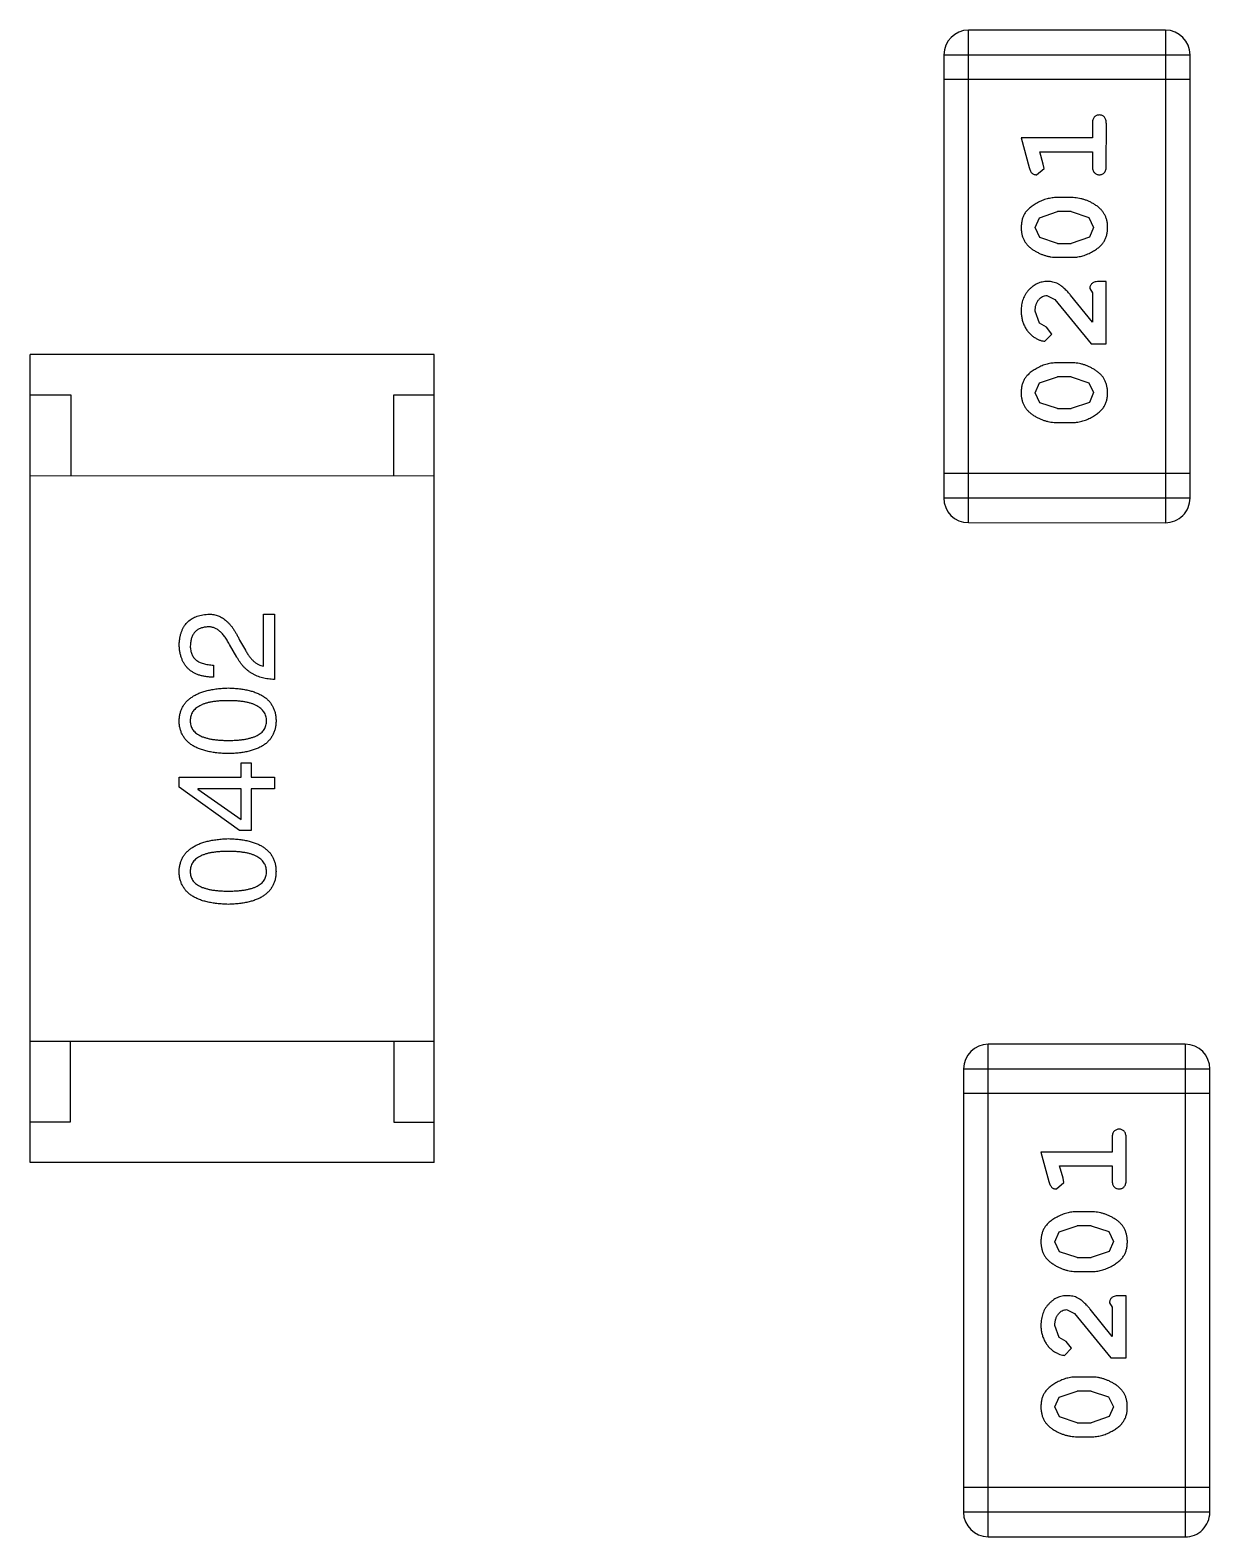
# Model space of a CAD drawing. Header units: inches. Extents: x -29 to 164, y -51 to 83.
# Drawn here: x 136.335 to 137.795, y 23.723 to 25.588 of the extents above; entities that cross this region are included whole.
import ezdxf

# ---------------------------------------------------------------- set-up
doc = ezdxf.new("R2010")
doc.units = ezdxf.units.IN
doc.header["$LTSCALE"] = 1.21
doc.header["$MEASUREMENT"] = 0
doc.layers.get('0').update_dxf_attribs({"linetype": 'CONTINUOUS'})

msp = doc.modelspace()

# ---------------------------------------------------------------- linework, layer by layer
at = {"color": 7, "linetype": 'Continuous'}
for p, q in [((137.4964, 24.9781), (137.4965, 25.5877)), ((137.7403, 25.5876), (137.4965, 25.5877)), ((137.7403, 25.5876), (137.7402, 24.978)), ((137.466, 25.5572), (137.4659, 25.0086)), ((137.466, 25.5572), (137.7708, 25.5572)), ((137.7707, 25.0085), (137.7708, 25.5572)), ((137.7708, 25.5267), (137.466, 25.5267)), ((137.6498, 25.4716), (137.6498, 25.4543)), ((137.6671, 25.4197), (137.6672, 25.4716)), ((137.5617, 25.4544), (137.5716, 25.4178)), ((137.6498, 25.4543), (137.5617, 25.4544)), ((137.589, 25.422), (137.5849, 25.437)), ((137.5849, 25.437), (137.6498, 25.437)), ((137.5901, 25.4166), (137.589, 25.422)), ((137.6498, 25.437), (137.6498, 25.4197)), ((137.5808, 25.4087), (137.5901, 25.4166)), ((137.6241, 25.3804), (137.6063, 25.3804)), ((137.579, 25.3434), (137.5843, 25.3555)), ((137.5843, 25.3555), (137.6066, 25.3631)), ((137.6238, 25.3631), (137.6066, 25.3631)), ((137.6238, 25.3631), (137.6456, 25.3558)), ((137.6456, 25.3558), (137.6514, 25.3436)), ((137.5848, 25.331), (137.579, 25.3434)), ((137.6066, 25.3238), (137.5848, 25.331)), ((137.6461, 25.3314), (137.6238, 25.3238)), ((137.6514, 25.3436), (137.6461, 25.3314)), ((137.6066, 25.3238), (137.6238, 25.3238)), ((137.6063, 25.3065), (137.6241, 25.3065)), ((137.6671, 25.2766), (137.6592, 25.2766)), ((137.6671, 25.1995), (137.6671, 25.2766)), ((137.5935, 25.2593), (137.6032, 25.2545)), ((137.6032, 25.2545), (137.6482, 25.1995)), ((137.6498, 25.2262), (137.6228, 25.2598)), ((137.6467, 25.2679), (137.6498, 25.2624)), ((137.6498, 25.2624), (137.6498, 25.2262)), ((137.5844, 25.2249), (137.579, 25.2398)), ((137.5929, 25.22), (137.5844, 25.2249)), ((137.5995, 25.2115), (137.5929, 25.22)), ((137.591, 25.2026), (137.5995, 25.2115)), ((137.6482, 25.1995), (137.6671, 25.1995)), ((136.335, 24.1863), (136.3352, 25.1863)), ((136.8352, 25.1862), (136.3352, 25.1863)), ((136.835, 24.1862), (136.8352, 25.1862)), ((137.5843, 25.151), (137.6066, 25.1586)), ((137.6241, 25.1759), (137.6063, 25.1759)), ((137.6238, 25.1586), (137.6066, 25.1586)), ((137.6238, 25.1586), (137.6456, 25.1513)), ((137.579, 25.1389), (137.5843, 25.151)), ((137.6456, 25.1513), (137.6514, 25.139)), ((136.3352, 25.1363), (136.3852, 25.1363)), ((136.3852, 25.1363), (136.3852, 25.0363)), ((136.7852, 25.0362), (136.7852, 25.1362)), ((136.7852, 25.1362), (136.8352, 25.1362)), ((137.5848, 25.1265), (137.579, 25.1389)), ((137.6066, 25.1193), (137.5848, 25.1265)), ((137.6461, 25.1269), (137.6238, 25.1193)), ((137.6514, 25.139), (137.6461, 25.1269)), ((137.6066, 25.1193), (137.6238, 25.1193)), ((137.6063, 25.102), (137.624, 25.102)), ((136.3352, 25.0363), (136.8352, 25.0362)), ((137.7707, 25.039), (137.4659, 25.0391)), ((137.7707, 25.0085), (137.4659, 25.0086)), ((137.4964, 24.9781), (137.7402, 24.978)), ((136.6237, 24.8005), (136.6237, 24.8648)), ((136.6237, 24.8648), (136.6375, 24.8648)), ((136.6375, 24.8648), (136.6375, 24.7841)), ((136.591, 24.8116), (136.5818, 24.8274)), ((136.5942, 24.8326), (136.6014, 24.8202)), ((136.5621, 24.8018), (136.5621, 24.7867)), ((136.5962, 24.6632), (136.5962, 24.6809)), ((136.5962, 24.6809), (136.6086, 24.6809)), ((136.6086, 24.6809), (136.6086, 24.6632)), ((136.5194, 24.6507), (136.5194, 24.6632)), ((136.5194, 24.6632), (136.5962, 24.6632)), ((136.6086, 24.6632), (136.6375, 24.6631)), ((136.6375, 24.6631), (136.6375, 24.6487)), ((136.5942, 24.5969), (136.5194, 24.6507)), ((136.5424, 24.6487), (136.5424, 24.6481)), ((136.5962, 24.6487), (136.5424, 24.6487)), ((136.5424, 24.6481), (136.5962, 24.6107)), ((136.5962, 24.6107), (136.5962, 24.6487)), ((136.6086, 24.6487), (136.6086, 24.5969)), ((136.6375, 24.6487), (136.6086, 24.6487)), ((136.6086, 24.5969), (136.5942, 24.5969)), ((136.3351, 24.3363), (136.8351, 24.3362)), ((136.385, 24.2363), (136.3851, 24.3363)), ((136.7851, 24.3362), (136.785, 24.2362)), ((137.5208, 23.7228), (137.521, 24.3324)), ((137.7648, 24.3324), (137.521, 24.3324)), ((137.7648, 24.3324), (137.7647, 23.7228)), ((137.4905, 24.3019), (137.4904, 23.7533)), ((137.4905, 24.3019), (137.7953, 24.3019)), ((137.7952, 23.7532), (137.7953, 24.3019)), ((137.7953, 24.2714), (137.4905, 24.2715)), ((136.335, 24.2363), (136.385, 24.2363)), ((136.785, 24.2362), (136.835, 24.2362)), ((137.6743, 24.2164), (137.6743, 24.1991)), ((137.6916, 24.1644), (137.6916, 24.2164)), ((137.5862, 24.1991), (137.5961, 24.1625)), ((137.6743, 24.1991), (137.5862, 24.1991)), ((136.835, 24.1862), (136.335, 24.1863)), ((137.6135, 24.1667), (137.6093, 24.1818)), ((137.6093, 24.1818), (137.6743, 24.1818)), ((137.6743, 24.1818), (137.6743, 24.1644)), ((137.6053, 24.1534), (137.6145, 24.1613)), ((137.6145, 24.1613), (137.6135, 24.1667)), ((137.6486, 24.1251), (137.6308, 24.1251)), ((137.6035, 24.0881), (137.6088, 24.1003)), ((137.6088, 24.1003), (137.6311, 24.1078)), ((137.6483, 24.1078), (137.6311, 24.1078)), ((137.6483, 24.1078), (137.6701, 24.1006)), ((137.6701, 24.1006), (137.6759, 24.0883)), ((137.6093, 24.0757), (137.6035, 24.0881)), ((137.6759, 24.0883), (137.6706, 24.0761)), ((137.6311, 24.0685), (137.6093, 24.0757)), ((137.6311, 24.0685), (137.6483, 24.0685)), ((137.6706, 24.0761), (137.6483, 24.0685)), ((137.6308, 24.0512), (137.6485, 24.0512)), ((137.6916, 24.0213), (137.6837, 24.0213)), ((137.6916, 23.9442), (137.6916, 24.0213)), ((137.618, 24.004), (137.6277, 23.9992)), ((137.6743, 23.9709), (137.6472, 24.0045)), ((137.6711, 24.0126), (137.6743, 24.0071)), ((137.6743, 24.0071), (137.6743, 23.9709)), ((137.6089, 23.9696), (137.6035, 23.9845)), ((137.6277, 23.9992), (137.6727, 23.9442)), ((137.6174, 23.9647), (137.6089, 23.9696)), ((137.6239, 23.9562), (137.6174, 23.9647)), ((137.6155, 23.9474), (137.6239, 23.9562)), ((137.6727, 23.9442), (137.6916, 23.9442)), ((137.6485, 23.9206), (137.6308, 23.9206)), ((137.6035, 23.8836), (137.6087, 23.8957)), ((137.6087, 23.8957), (137.631, 23.9033)), ((137.6482, 23.9033), (137.631, 23.9033)), ((137.6482, 23.9033), (137.67, 23.8961)), ((137.67, 23.8961), (137.6758, 23.8838)), ((137.6093, 23.8712), (137.6035, 23.8836)), ((137.631, 23.864), (137.6093, 23.8712)), ((137.6705, 23.8716), (137.6482, 23.864)), ((137.6758, 23.8838), (137.6705, 23.8716)), ((137.631, 23.864), (137.6482, 23.864)), ((137.6308, 23.8467), (137.6485, 23.8467)), ((137.7952, 23.7837), (137.4904, 23.7838)), ((137.7952, 23.7532), (137.4904, 23.7533)), ((137.5208, 23.7228), (137.7647, 23.7228))]:
    msp.add_line(p, q, dxfattribs=at)
for centre, start, end in [((137.4965, 25.5572), 89.988, 179.988), ((137.7403, 25.5572), 359.988, 89.988), ((137.4964, 25.0086), 179.988, 269.988), ((137.7402, 25.0085), 269.988, 359.988), ((137.521, 24.3019), 89.988, 179.988), ((137.7648, 24.3019), 359.988, 89.988), ((137.5208, 23.7533), 179.988, 269.988), ((137.7647, 23.7532), 269.988, 359.988)]:
    msp.add_arc(centre, 0.0305, start, end, dxfattribs=at)
for points, knots in [([(137.6585, 25.4827), (137.6579, 25.4826), (137.6567, 25.4826), (137.655, 25.4821), (137.6535, 25.4812), (137.6522, 25.4801), (137.6511, 25.4785), (137.6504, 25.4765), (137.6499, 25.4742), (137.6499, 25.4725), (137.6498, 25.4716)], [0, 0, 0, 0, 0.11517, 0.223509, 0.328254, 0.438012, 0.553651, 0.682263, 0.830856, 1, 1, 1, 1]), ([(137.6672, 25.4716), (137.6671, 25.4725), (137.6671, 25.4742), (137.6666, 25.4765), (137.6659, 25.4785), (137.6648, 25.48), (137.6635, 25.4812), (137.662, 25.482), (137.6603, 25.4826), (137.6591, 25.4826), (137.6585, 25.4827)], [0, 0, 0, 0, 0.169012, 0.317488, 0.445429, 0.560977, 0.67065, 0.776666, 0.88492, 1, 1, 1, 1]), ([(137.6498, 25.4197), (137.6499, 25.4188), (137.6499, 25.4172), (137.6504, 25.4148), (137.6511, 25.4129), (137.6522, 25.4113), (137.6535, 25.4102), (137.655, 25.4093), (137.6567, 25.4088), (137.6579, 25.4087), (137.6585, 25.4087)], [0, 0, 0, 0, 0.169102, 0.317658, 0.446239, 0.563118, 0.671828, 0.776546, 0.884858, 1, 1, 1, 1]), ([(137.6585, 25.4087), (137.6591, 25.4087), (137.6603, 25.4088), (137.662, 25.4093), (137.6635, 25.4102), (137.6648, 25.4113), (137.6659, 25.4129), (137.6666, 25.4148), (137.6671, 25.4171), (137.6671, 25.4188), (137.6671, 25.4197)], [0, 0, 0, 0, 0.115051, 0.223278, 0.329269, 0.437893, 0.554681, 0.682591, 0.83103, 1, 1, 1, 1]), ([(137.5716, 25.4178), (137.5719, 25.4169), (137.5723, 25.4154), (137.5732, 25.4133), (137.5741, 25.4117), (137.5751, 25.4105), (137.5763, 25.4097), (137.5776, 25.4091), (137.5792, 25.4088), (137.5802, 25.4087), (137.5808, 25.4087)], [0, 0, 0, 0, 0.187321, 0.344927, 0.475328, 0.579604, 0.674244, 0.773631, 0.882025, 1, 1, 1, 1]), ([(137.6063, 25.3804), (137.6053, 25.3804), (137.6031, 25.3804), (137.5999, 25.3801), (137.5968, 25.3795), (137.5937, 25.3789), (137.5906, 25.3779), (137.5876, 25.3768), (137.5847, 25.3755), (137.5818, 25.374), (137.5791, 25.3724), (137.5765, 25.3708), (137.5742, 25.3691), (137.5721, 25.3675), (137.5702, 25.3658), (137.5686, 25.3641), (137.5671, 25.3623), (137.5656, 25.36), (137.564, 25.3568), (137.5627, 25.3526), (137.5619, 25.3481), (137.5618, 25.3449), (137.5617, 25.3433)], [0, 0, 0, 0, 0.049855, 0.099516, 0.148482, 0.19758, 0.246804, 0.296268, 0.346517, 0.397047, 0.446826, 0.49336, 0.537801, 0.579207, 0.617974, 0.654833, 0.689171, 0.722088, 0.786392, 0.853518, 0.924186, 1, 1, 1, 1]), ([(137.6687, 25.3435), (137.6687, 25.3449), (137.6686, 25.3478), (137.6679, 25.3519), (137.6668, 25.3557), (137.6652, 25.3593), (137.6631, 25.3626), (137.6606, 25.3656), (137.6577, 25.3684), (137.6543, 25.3709), (137.6507, 25.3731), (137.647, 25.3751), (137.6433, 25.3767), (137.6395, 25.3781), (137.6357, 25.3791), (137.6319, 25.3799), (137.628, 25.3803), (137.6254, 25.3804), (137.6241, 25.3804)], [0, 0, 0, 0, 0.067217, 0.131051, 0.19272, 0.252824, 0.312745, 0.373449, 0.436041, 0.501494, 0.567761, 0.632087, 0.695096, 0.757109, 0.817993, 0.878657, 0.939311, 1, 1, 1, 1]), ([(137.5617, 25.3433), (137.5618, 25.3418), (137.5618, 25.339), (137.5625, 25.3349), (137.5637, 25.3311), (137.5652, 25.3275), (137.5673, 25.3242), (137.5698, 25.3212), (137.5728, 25.3184), (137.5762, 25.3159), (137.5798, 25.3137), (137.5835, 25.3118), (137.5872, 25.3101), (137.5909, 25.3088), (137.5947, 25.3078), (137.5986, 25.307), (137.6024, 25.3066), (137.605, 25.3065), (137.6063, 25.3065)], [0, 0, 0, 0, 0.06692, 0.130834, 0.19258, 0.252759, 0.312631, 0.373411, 0.436359, 0.501894, 0.568244, 0.632472, 0.69556, 0.757163, 0.818592, 0.878885, 0.939235, 1, 1, 1, 1]), ([(137.6241, 25.3065), (137.6252, 25.3065), (137.6273, 25.3065), (137.6305, 25.3068), (137.6336, 25.3073), (137.6367, 25.308), (137.6397, 25.3089), (137.6427, 25.31), (137.6457, 25.3113), (137.6486, 25.3128), (137.6513, 25.3143), (137.6538, 25.3159), (137.6561, 25.3176), (137.6583, 25.3192), (137.6601, 25.3209), (137.6618, 25.3226), (137.6632, 25.3244), (137.6648, 25.3267), (137.6664, 25.3299), (137.6677, 25.3341), (137.6686, 25.3387), (137.6687, 25.3419), (137.6687, 25.3435)], [0, 0, 0, 0, 0.049886, 0.09882, 0.148132, 0.19689, 0.246038, 0.295176, 0.345305, 0.395692, 0.445312, 0.491875, 0.535813, 0.577009, 0.616081, 0.652689, 0.687585, 0.720206, 0.785062, 0.85223, 0.923759, 1, 1, 1, 1]), ([(137.5945, 25.2766), (137.5934, 25.2765), (137.5912, 25.2765), (137.5879, 25.276), (137.5848, 25.2752), (137.5818, 25.2741), (137.579, 25.2726), (137.5763, 25.2708), (137.5737, 25.2687), (137.5712, 25.2663), (137.569, 25.2637), (137.567, 25.2608), (137.5654, 25.2578), (137.564, 25.2546), (137.563, 25.2512), (137.5622, 25.2476), (137.5618, 25.2438), (137.5617, 25.2412), (137.5617, 25.2399)], [0, 0, 0, 0, 0.060981, 0.120256, 0.178148, 0.236115, 0.293993, 0.352864, 0.413358, 0.476056, 0.539296, 0.602396, 0.665116, 0.728325, 0.792919, 0.859317, 0.928302, 1, 1, 1, 1]), ([(137.6228, 25.2598), (137.622, 25.2607), (137.6205, 25.2624), (137.6183, 25.2648), (137.6162, 25.2669), (137.6142, 25.2687), (137.6123, 25.2704), (137.6106, 25.2717), (137.6089, 25.2728), (137.6069, 25.2739), (137.6043, 25.275), (137.6011, 25.2759), (137.5978, 25.2765), (137.5956, 25.2766), (137.5945, 25.2766)], [0, 0, 0, 0, 0.103002, 0.197728, 0.285279, 0.365235, 0.437224, 0.502446, 0.560545, 0.611446, 0.707576, 0.80349, 0.900532, 1, 1, 1, 1]), ([(137.6592, 25.2766), (137.6582, 25.2765), (137.6562, 25.2765), (137.6535, 25.2761), (137.6512, 25.2754), (137.6495, 25.2743), (137.6482, 25.273), (137.6473, 25.2715), (137.6467, 25.2698), (137.6467, 25.2686), (137.6467, 25.2679)], [0, 0, 0, 0, 0.1844, 0.34094, 0.473574, 0.586824, 0.690029, 0.789175, 0.890445, 1, 1, 1, 1]), ([(137.579, 25.2398), (137.5791, 25.2412), (137.5791, 25.2439), (137.58, 25.2477), (137.5814, 25.2511), (137.5833, 25.254), (137.5856, 25.2563), (137.588, 25.258), (137.5907, 25.2591), (137.5926, 25.2592), (137.5935, 25.2593)], [0, 0, 0, 0, 0.156344, 0.299348, 0.4327, 0.561, 0.682299, 0.791883, 0.89611, 1, 1, 1, 1]), ([(137.5617, 25.2399), (137.5618, 25.2382), (137.5619, 25.2349), (137.5627, 25.2299), (137.5642, 25.2252), (137.5661, 25.2207), (137.5686, 25.2165), (137.5714, 25.2129), (137.5747, 25.2097), (137.5783, 25.2072), (137.5818, 25.2053), (137.5852, 25.2038), (137.5882, 25.2029), (137.5901, 25.2027), (137.591, 25.2026)], [0, 0, 0, 0, 0.098286, 0.193983, 0.289056, 0.384352, 0.477435, 0.566197, 0.652355, 0.737986, 0.818188, 0.887401, 0.94802, 1, 1, 1, 1]), ([(137.6063, 25.1759), (137.6052, 25.1759), (137.6031, 25.1758), (137.5999, 25.1756), (137.5968, 25.175), (137.5937, 25.1743), (137.5906, 25.1734), (137.5876, 25.1723), (137.5846, 25.171), (137.5817, 25.1695), (137.579, 25.1679), (137.5765, 25.1663), (137.5741, 25.1646), (137.572, 25.163), (137.5702, 25.1613), (137.5685, 25.1595), (137.5671, 25.1578), (137.5655, 25.1554), (137.5639, 25.1523), (137.5626, 25.1481), (137.5618, 25.1436), (137.5617, 25.1404), (137.5617, 25.1388)], [0, 0, 0, 0, 0.049855, 0.099516, 0.148482, 0.19758, 0.246804, 0.296268, 0.346517, 0.397047, 0.446826, 0.49336, 0.537801, 0.579207, 0.617974, 0.654833, 0.689171, 0.722088, 0.786392, 0.853518, 0.924186, 1, 1, 1, 1]), ([(137.6687, 25.139), (137.6686, 25.1404), (137.6685, 25.1433), (137.6678, 25.1473), (137.6667, 25.1512), (137.6651, 25.1548), (137.6631, 25.1581), (137.6606, 25.1611), (137.6576, 25.1639), (137.6542, 25.1664), (137.6507, 25.1686), (137.647, 25.1705), (137.6433, 25.1722), (137.6395, 25.1736), (137.6357, 25.1746), (137.6319, 25.1754), (137.628, 25.1758), (137.6254, 25.1759), (137.6241, 25.1759)], [0, 0, 0, 0, 0.067217, 0.131051, 0.19272, 0.252824, 0.312745, 0.373449, 0.436041, 0.501494, 0.567761, 0.632087, 0.695096, 0.757109, 0.817993, 0.878657, 0.939311, 1, 1, 1, 1]), ([(137.5617, 25.1388), (137.5617, 25.1373), (137.5618, 25.1345), (137.5625, 25.1304), (137.5636, 25.1266), (137.5652, 25.123), (137.5673, 25.1197), (137.5698, 25.1167), (137.5728, 25.1139), (137.5761, 25.1114), (137.5797, 25.1092), (137.5834, 25.1073), (137.5871, 25.1056), (137.5909, 25.1043), (137.5947, 25.1032), (137.5985, 25.1025), (137.6024, 25.102), (137.605, 25.102), (137.6063, 25.102)], [0, 0, 0, 0, 0.06692, 0.130834, 0.19258, 0.252759, 0.312631, 0.373411, 0.436359, 0.501894, 0.568244, 0.632472, 0.69556, 0.757163, 0.818592, 0.878885, 0.939235, 1, 1, 1, 1]), ([(137.624, 25.102), (137.6251, 25.102), (137.6272, 25.102), (137.6304, 25.1023), (137.6335, 25.1028), (137.6366, 25.1035), (137.6397, 25.1044), (137.6427, 25.1055), (137.6456, 25.1068), (137.6485, 25.1082), (137.6513, 25.1098), (137.6538, 25.1114), (137.6561, 25.1131), (137.6582, 25.1147), (137.6601, 25.1164), (137.6617, 25.1181), (137.6632, 25.1199), (137.6648, 25.1222), (137.6664, 25.1254), (137.6677, 25.1296), (137.6685, 25.1342), (137.6686, 25.1373), (137.6687, 25.139)], [0, 0, 0, 0, 0.049886, 0.09882, 0.148132, 0.19689, 0.246038, 0.295176, 0.345305, 0.395692, 0.445312, 0.491875, 0.535813, 0.577009, 0.616081, 0.652689, 0.687585, 0.720206, 0.785062, 0.85223, 0.923759, 1, 1, 1, 1]), ([(136.5195, 24.8274), (136.5196, 24.8288), (136.5198, 24.8316), (136.5204, 24.8357), (136.5213, 24.8394), (136.5223, 24.843), (136.5237, 24.8463), (136.5253, 24.8493), (136.5272, 24.852), (136.5293, 24.8545), (136.5316, 24.8567), (136.5342, 24.8587), (136.5371, 24.8603), (136.5402, 24.8618), (136.5435, 24.8629), (136.5471, 24.8638), (136.5509, 24.8644), (136.5535, 24.8647), (136.5549, 24.8648)], [0, 0, 0, 0, 0.074847, 0.14558, 0.212628, 0.276599, 0.337792, 0.396608, 0.453638, 0.509854, 0.565589, 0.621545, 0.678777, 0.737222, 0.798388, 0.862259, 0.929312, 1, 1, 1, 1]), ([(136.5549, 24.8648), (136.5559, 24.8648), (136.5579, 24.8648), (136.5608, 24.8646), (136.5637, 24.8641), (136.5665, 24.8633), (136.5692, 24.8622), (136.5718, 24.8609), (136.5744, 24.8593), (136.5769, 24.8574), (136.5793, 24.8552), (136.5817, 24.8528), (136.584, 24.8501), (136.5862, 24.8472), (136.5883, 24.8439), (136.5904, 24.8404), (136.5924, 24.8366), (136.5936, 24.834), (136.5942, 24.8326)], [0, 0, 0, 0, 0.055083, 0.109453, 0.162685, 0.21614, 0.26961, 0.324284, 0.380202, 0.437433, 0.497084, 0.559152, 0.624288, 0.692446, 0.763862, 0.838743, 0.917269, 1, 1, 1, 1]), ([(136.5542, 24.849), (136.5534, 24.849), (136.5518, 24.8488), (136.5495, 24.8484), (136.5473, 24.8478), (136.5453, 24.8471), (136.5435, 24.8462), (136.5417, 24.8451), (136.5402, 24.8439), (136.5388, 24.8425), (136.5376, 24.8409), (136.5365, 24.8392), (136.5355, 24.8373), (136.5348, 24.8352), (136.5342, 24.833), (136.5337, 24.8306), (136.5334, 24.8281), (136.5333, 24.8263), (136.5332, 24.8254)], [0, 0, 0, 0, 0.069456, 0.136175, 0.198596, 0.258993, 0.316838, 0.37342, 0.428889, 0.48454, 0.540119, 0.597644, 0.65702, 0.718534, 0.783117, 0.851564, 0.923888, 1, 1, 1, 1]), ([(136.5818, 24.8274), (136.5813, 24.8283), (136.5803, 24.8301), (136.5788, 24.8327), (136.5772, 24.8351), (136.5757, 24.8373), (136.5741, 24.8393), (136.5724, 24.8412), (136.5708, 24.8428), (136.569, 24.8443), (136.5673, 24.8455), (136.5655, 24.8466), (136.5637, 24.8475), (136.5619, 24.8482), (136.56, 24.8487), (136.5581, 24.849), (136.5562, 24.8491), (136.5549, 24.8491), (136.5542, 24.849)], [0, 0, 0, 0, 0.084365, 0.165386, 0.24176, 0.314729, 0.38433, 0.449952, 0.513164, 0.5734, 0.630824, 0.68644, 0.740136, 0.792605, 0.844515, 0.896112, 0.947763, 1, 1, 1, 1]), ([(136.5621, 24.7867), (136.5604, 24.7868), (136.5572, 24.7869), (136.5525, 24.7874), (136.5481, 24.7883), (136.544, 24.7894), (136.5402, 24.7909), (136.5367, 24.7927), (136.5336, 24.7948), (136.5307, 24.7972), (136.5282, 24.7999), (136.526, 24.8029), (136.5241, 24.8063), (136.5226, 24.8099), (136.5213, 24.8138), (136.5204, 24.8181), (136.5197, 24.8226), (136.5196, 24.8258), (136.5195, 24.8274)], [0, 0, 0, 0, 0.074935, 0.145873, 0.212498, 0.27598, 0.33603, 0.394042, 0.450372, 0.505546, 0.560812, 0.616481, 0.673265, 0.732328, 0.7938, 0.858943, 0.92718, 1, 1, 1, 1]), ([(136.5332, 24.8254), (136.5333, 24.8245), (136.5333, 24.8227), (136.5337, 24.8201), (136.5342, 24.8176), (136.535, 24.8154), (136.536, 24.8133), (136.5373, 24.8113), (136.5387, 24.8096), (136.5405, 24.808), (136.5424, 24.8066), (136.5445, 24.8054), (136.5469, 24.8044), (136.5495, 24.8035), (136.5523, 24.8028), (136.5554, 24.8023), (136.5587, 24.8019), (136.5609, 24.8019), (136.5621, 24.8018)], [0, 0, 0, 0, 0.065945, 0.127767, 0.186553, 0.242898, 0.297728, 0.351599, 0.404854, 0.459191, 0.515338, 0.573322, 0.634405, 0.698538, 0.767039, 0.84022, 0.917406, 1, 1, 1, 1]), ([(136.6375, 24.7841), (136.6362, 24.7841), (136.6336, 24.7842), (136.6298, 24.7846), (136.6261, 24.7852), (136.6226, 24.786), (136.6192, 24.787), (136.6159, 24.7882), (136.6128, 24.7896), (136.6098, 24.7913), (136.6069, 24.7931), (136.6042, 24.7952), (136.6016, 24.7974), (136.5992, 24.7998), (136.5969, 24.8025), (136.5948, 24.8053), (136.5928, 24.8084), (136.5916, 24.8106), (136.591, 24.8116)], [0, 0, 0, 0, 0.069512, 0.136307, 0.201431, 0.265186, 0.327322, 0.388242, 0.448098, 0.507757, 0.566952, 0.626243, 0.686026, 0.745963, 0.807549, 0.869906, 0.934172, 1, 1, 1, 1]), ([(136.6014, 24.8202), (136.6023, 24.8188), (136.6038, 24.8161), (136.6064, 24.8124), (136.6091, 24.8091), (136.6118, 24.8064), (136.6147, 24.8042), (136.6176, 24.8024), (136.6206, 24.8011), (136.6227, 24.8007), (136.6237, 24.8005)], [0, 0, 0, 0, 0.158292, 0.304606, 0.440272, 0.565336, 0.681745, 0.791834, 0.896966, 1, 1, 1, 1]), ([(136.5195, 24.7328), (136.5196, 24.7344), (136.5197, 24.7375), (136.5206, 24.7419), (136.5219, 24.746), (136.5237, 24.7499), (136.5259, 24.7535), (136.5286, 24.7568), (136.5318, 24.7597), (136.5354, 24.7624), (136.5394, 24.7648), (136.544, 24.767), (136.5489, 24.7688), (136.5544, 24.7703), (136.5602, 24.7715), (136.5666, 24.7725), (136.5734, 24.7732), (136.578, 24.7734), (136.5805, 24.7735)], [0, 0, 0, 0, 0.057415, 0.112361, 0.16496, 0.216437, 0.267441, 0.318839, 0.371478, 0.426325, 0.483626, 0.544235, 0.608673, 0.677374, 0.750405, 0.828394, 0.911525, 1, 1, 1, 1]), ([(136.5805, 24.7735), (136.5828, 24.7734), (136.5874, 24.7732), (136.594, 24.7726), (136.6002, 24.7717), (136.6059, 24.7705), (136.6112, 24.769), (136.616, 24.7672), (136.6204, 24.7651), (136.6244, 24.7628), (136.6279, 24.7601), (136.6309, 24.7571), (136.6335, 24.7537), (136.6356, 24.7501), (136.6373, 24.7462), (136.6385, 24.742), (136.6392, 24.7375), (136.6394, 24.7344), (136.6395, 24.7328)], [0, 0, 0, 0, 0.08769, 0.170218, 0.24749, 0.319818, 0.387758, 0.451391, 0.511445, 0.568185, 0.622681, 0.67526, 0.726746, 0.778428, 0.830764, 0.884397, 0.940866, 1, 1, 1, 1]), ([(136.5804, 24.7577), (136.5785, 24.7577), (136.5749, 24.7577), (136.5695, 24.7574), (136.5645, 24.7569), (136.5599, 24.7562), (136.5556, 24.7554), (136.5518, 24.7543), (136.5482, 24.7531), (136.5451, 24.7516), (136.5423, 24.7499), (136.5399, 24.7481), (136.5378, 24.746), (136.5361, 24.7438), (136.5348, 24.7413), (136.5339, 24.7387), (136.5333, 24.7358), (136.5333, 24.7338), (136.5332, 24.7328)], [0, 0, 0, 0, 0.095719, 0.185854, 0.269738, 0.347952, 0.420315, 0.487894, 0.550245, 0.608186, 0.662454, 0.713283, 0.761375, 0.808209, 0.854301, 0.901312, 0.949396, 1, 1, 1, 1]), ([(136.6277, 24.7328), (136.6276, 24.7338), (136.6275, 24.7358), (136.6269, 24.7386), (136.6259, 24.7413), (136.6245, 24.7438), (136.6228, 24.746), (136.6207, 24.7481), (136.6183, 24.7499), (136.6155, 24.7516), (136.6123, 24.7531), (136.6088, 24.7543), (136.605, 24.7554), (136.6008, 24.7562), (136.5962, 24.7569), (136.5913, 24.7574), (136.586, 24.7577), (136.5823, 24.7577), (136.5804, 24.7577)], [0, 0, 0, 0, 0.050879, 0.099377, 0.146973, 0.193618, 0.240619, 0.289461, 0.34047, 0.395283, 0.453059, 0.515633, 0.582666, 0.655287, 0.732971, 0.815933, 0.905166, 1, 1, 1, 1]), ([(136.5804, 24.6922), (136.578, 24.6922), (136.5733, 24.6924), (136.5664, 24.693), (136.56, 24.6939), (136.5541, 24.6951), (136.5487, 24.6966), (136.5437, 24.6984), (136.5391, 24.7005), (136.535, 24.7029), (136.5314, 24.7056), (136.5283, 24.7086), (136.5256, 24.7119), (136.5234, 24.7155), (136.5217, 24.7194), (136.5204, 24.7236), (136.5197, 24.7281), (136.5195, 24.7312), (136.5195, 24.7328)], [0, 0, 0, 0, 0.088823, 0.172287, 0.250296, 0.323438, 0.392244, 0.456221, 0.516635, 0.573871, 0.628, 0.680335, 0.731489, 0.782557, 0.834044, 0.886738, 0.942089, 1, 1, 1, 1]), ([(136.5332, 24.7328), (136.5333, 24.7318), (136.5333, 24.7299), (136.5339, 24.7271), (136.5348, 24.7246), (136.5361, 24.7222), (136.5378, 24.72), (136.5399, 24.7179), (136.5423, 24.7161), (136.5451, 24.7145), (136.5482, 24.7131), (136.5517, 24.7119), (136.5556, 24.7109), (136.5599, 24.71), (136.5645, 24.7094), (136.5695, 24.7089), (136.5748, 24.7086), (136.5785, 24.7086), (136.5804, 24.7086)], [0, 0, 0, 0, 0.049764, 0.097007, 0.143217, 0.188577, 0.235116, 0.282997, 0.333719, 0.387776, 0.445989, 0.508679, 0.576563, 0.649481, 0.728235, 0.812722, 0.903548, 1, 1, 1, 1]), ([(136.5804, 24.7086), (136.5823, 24.7086), (136.586, 24.7086), (136.5914, 24.7089), (136.5964, 24.7093), (136.601, 24.71), (136.6052, 24.7109), (136.6091, 24.7119), (136.6127, 24.7131), (136.6158, 24.7145), (136.6186, 24.7161), (136.621, 24.7179), (136.6231, 24.7199), (136.6247, 24.7221), (136.6261, 24.7245), (136.627, 24.7271), (136.6275, 24.7299), (136.6276, 24.7318), (136.6277, 24.7328)], [0, 0, 0, 0, 0.096457, 0.187288, 0.27178, 0.350132, 0.423455, 0.491343, 0.554037, 0.612253, 0.666313, 0.717038, 0.764921, 0.811214, 0.856775, 0.902988, 0.950234, 1, 1, 1, 1]), ([(136.6395, 24.7328), (136.6394, 24.7312), (136.6392, 24.7281), (136.6385, 24.7236), (136.6373, 24.7194), (136.6356, 24.7155), (136.6335, 24.7119), (136.6309, 24.7086), (136.6279, 24.7055), (136.6244, 24.7029), (136.6204, 24.7005), (136.616, 24.6984), (136.6112, 24.6966), (136.6059, 24.6951), (136.6002, 24.6939), (136.594, 24.693), (136.5874, 24.6924), (136.5828, 24.6922), (136.5804, 24.6922)], [0, 0, 0, 0, 0.059135, 0.115606, 0.169241, 0.221578, 0.273261, 0.324749, 0.377329, 0.431642, 0.488541, 0.548597, 0.612232, 0.680174, 0.752504, 0.829777, 0.912307, 1, 1, 1, 1]), ([(136.5194, 24.5463), (136.5195, 24.5479), (136.5197, 24.5509), (136.5206, 24.5554), (136.5219, 24.5595), (136.5236, 24.5634), (136.5259, 24.567), (136.5286, 24.5702), (136.5317, 24.5732), (136.5353, 24.5759), (136.5394, 24.5783), (136.5439, 24.5804), (136.5489, 24.5823), (136.5543, 24.5838), (136.5602, 24.585), (136.5665, 24.586), (136.5733, 24.5866), (136.578, 24.5868), (136.5804, 24.587)], [0, 0, 0, 0, 0.057415, 0.112361, 0.16496, 0.216437, 0.267441, 0.318839, 0.371478, 0.426325, 0.483626, 0.544235, 0.608673, 0.677374, 0.750405, 0.828394, 0.911525, 1, 1, 1, 1]), ([(136.5804, 24.587), (136.5828, 24.5869), (136.5873, 24.5867), (136.594, 24.5861), (136.6002, 24.5852), (136.6059, 24.584), (136.6112, 24.5825), (136.616, 24.5807), (136.6204, 24.5786), (136.6243, 24.5762), (136.6278, 24.5735), (136.6309, 24.5705), (136.6335, 24.5672), (136.6356, 24.5636), (136.6372, 24.5597), (136.6385, 24.5555), (136.6392, 24.551), (136.6393, 24.5479), (136.6394, 24.5463)], [0, 0, 0, 0, 0.08769, 0.170218, 0.24749, 0.319818, 0.387758, 0.451391, 0.511445, 0.568185, 0.622681, 0.67526, 0.726746, 0.778428, 0.830764, 0.884397, 0.940866, 1, 1, 1, 1]), ([(136.5804, 24.5712), (136.5785, 24.5712), (136.5748, 24.5712), (136.5695, 24.5709), (136.5645, 24.5704), (136.5598, 24.5697), (136.5556, 24.5689), (136.5517, 24.5678), (136.5482, 24.5665), (136.545, 24.5651), (136.5423, 24.5634), (136.5398, 24.5616), (136.5378, 24.5595), (136.5361, 24.5573), (136.5348, 24.5548), (136.5338, 24.5521), (136.5333, 24.5493), (136.5332, 24.5473), (136.5332, 24.5463)], [0, 0, 0, 0, 0.095719, 0.185854, 0.269738, 0.347952, 0.420315, 0.487894, 0.550245, 0.608186, 0.662454, 0.713283, 0.761375, 0.808209, 0.854301, 0.901312, 0.949396, 1, 1, 1, 1]), ([(136.6276, 24.5463), (136.6276, 24.5473), (136.6274, 24.5493), (136.6268, 24.5521), (136.6258, 24.5548), (136.6245, 24.5572), (136.6228, 24.5595), (136.6207, 24.5615), (136.6182, 24.5634), (136.6155, 24.5651), (136.6123, 24.5665), (136.6088, 24.5678), (136.6049, 24.5689), (136.6007, 24.5697), (136.5961, 24.5704), (136.5912, 24.5709), (136.5859, 24.5712), (136.5823, 24.5712), (136.5804, 24.5712)], [0, 0, 0, 0, 0.050879, 0.099377, 0.146973, 0.193618, 0.240619, 0.289461, 0.34047, 0.395283, 0.453059, 0.515633, 0.582666, 0.655287, 0.732971, 0.815933, 0.905166, 1, 1, 1, 1]), ([(136.5804, 24.5056), (136.578, 24.5057), (136.5732, 24.5059), (136.5664, 24.5065), (136.56, 24.5074), (136.5541, 24.5086), (136.5486, 24.5101), (136.5436, 24.5119), (136.5391, 24.514), (136.535, 24.5164), (136.5314, 24.519), (136.5283, 24.5221), (136.5256, 24.5254), (136.5234, 24.529), (136.5217, 24.5329), (136.5204, 24.5371), (136.5196, 24.5416), (136.5195, 24.5447), (136.5194, 24.5463)], [0, 0, 0, 0, 0.088823, 0.172287, 0.250296, 0.323438, 0.392244, 0.456221, 0.516635, 0.573871, 0.628, 0.680335, 0.731489, 0.782557, 0.834044, 0.886738, 0.942089, 1, 1, 1, 1]), ([(136.5332, 24.5463), (136.5332, 24.5453), (136.5333, 24.5434), (136.5338, 24.5406), (136.5348, 24.538), (136.5361, 24.5356), (136.5378, 24.5334), (136.5398, 24.5314), (136.5422, 24.5296), (136.545, 24.528), (136.5482, 24.5266), (136.5517, 24.5254), (136.5556, 24.5244), (136.5598, 24.5235), (136.5645, 24.5228), (136.5694, 24.5224), (136.5748, 24.5221), (136.5785, 24.522), (136.5804, 24.522)], [0, 0, 0, 0, 0.049764, 0.097007, 0.143217, 0.188577, 0.235116, 0.282997, 0.333719, 0.387776, 0.445989, 0.508679, 0.576563, 0.649481, 0.728235, 0.812722, 0.903548, 1, 1, 1, 1]), ([(136.5804, 24.522), (136.5823, 24.522), (136.586, 24.5221), (136.5914, 24.5224), (136.5963, 24.5228), (136.601, 24.5235), (136.6052, 24.5244), (136.6091, 24.5253), (136.6126, 24.5266), (136.6158, 24.528), (136.6186, 24.5296), (136.621, 24.5314), (136.623, 24.5334), (136.6247, 24.5356), (136.626, 24.538), (136.627, 24.5406), (136.6275, 24.5434), (136.6276, 24.5453), (136.6276, 24.5463)], [0, 0, 0, 0, 0.096457, 0.187288, 0.27178, 0.350132, 0.423455, 0.491343, 0.554037, 0.612253, 0.666313, 0.717038, 0.764921, 0.811214, 0.856775, 0.902988, 0.950234, 1, 1, 1, 1]), ([(136.6394, 24.5463), (136.6393, 24.5447), (136.6392, 24.5416), (136.6385, 24.5371), (136.6372, 24.5329), (136.6356, 24.529), (136.6334, 24.5254), (136.6309, 24.522), (136.6278, 24.519), (136.6243, 24.5164), (136.6204, 24.5139), (136.616, 24.5119), (136.6112, 24.5101), (136.6059, 24.5086), (136.6001, 24.5074), (136.594, 24.5065), (136.5873, 24.5059), (136.5828, 24.5057), (136.5804, 24.5056)], [0, 0, 0, 0, 0.059135, 0.115606, 0.169241, 0.221578, 0.273261, 0.324749, 0.377329, 0.431642, 0.488541, 0.548597, 0.612232, 0.680174, 0.752504, 0.829777, 0.912307, 1, 1, 1, 1]), ([(137.683, 24.2274), (137.6824, 24.2273), (137.6812, 24.2273), (137.6795, 24.2268), (137.678, 24.2259), (137.6767, 24.2248), (137.6756, 24.2232), (137.6748, 24.2213), (137.6744, 24.2189), (137.6743, 24.2173), (137.6743, 24.2164)], [0, 0, 0, 0, 0.11517, 0.223509, 0.328254, 0.438012, 0.553651, 0.682263, 0.830856, 1, 1, 1, 1]), ([(137.6916, 24.2164), (137.6916, 24.2173), (137.6916, 24.2189), (137.6911, 24.2213), (137.6904, 24.2232), (137.6893, 24.2248), (137.688, 24.2259), (137.6865, 24.2268), (137.6848, 24.2273), (137.6836, 24.2273), (137.683, 24.2274)], [0, 0, 0, 0, 0.169012, 0.317488, 0.445429, 0.560977, 0.67065, 0.776666, 0.88492, 1, 1, 1, 1]), ([(137.5961, 24.1625), (137.5963, 24.1616), (137.5968, 24.1601), (137.5977, 24.158), (137.5986, 24.1564), (137.5996, 24.1552), (137.6008, 24.1544), (137.6021, 24.1538), (137.6036, 24.1535), (137.6047, 24.1535), (137.6053, 24.1534)], [0, 0, 0, 0, 0.187321, 0.344927, 0.475328, 0.579604, 0.674244, 0.773631, 0.882025, 1, 1, 1, 1]), ([(137.6743, 24.1644), (137.6743, 24.1636), (137.6744, 24.1619), (137.6748, 24.1595), (137.6756, 24.1576), (137.6767, 24.156), (137.678, 24.1549), (137.6795, 24.154), (137.6812, 24.1535), (137.6823, 24.1535), (137.683, 24.1534)], [0, 0, 0, 0, 0.169102, 0.317658, 0.446239, 0.563118, 0.671828, 0.776546, 0.884858, 1, 1, 1, 1]), ([(137.683, 24.1534), (137.6836, 24.1535), (137.6848, 24.1535), (137.6864, 24.154), (137.6879, 24.1549), (137.6893, 24.156), (137.6904, 24.1576), (137.6911, 24.1595), (137.6916, 24.1619), (137.6916, 24.1635), (137.6916, 24.1644)], [0, 0, 0, 0, 0.115051, 0.223278, 0.329269, 0.437893, 0.554681, 0.682591, 0.83103, 1, 1, 1, 1]), ([(137.6308, 24.1251), (137.6297, 24.1251), (137.6276, 24.1251), (137.6244, 24.1248), (137.6213, 24.1242), (137.6182, 24.1236), (137.6151, 24.1227), (137.6121, 24.1215), (137.6091, 24.1202), (137.6063, 24.1187), (137.6035, 24.1171), (137.601, 24.1155), (137.5987, 24.1139), (137.5965, 24.1122), (137.5947, 24.1105), (137.593, 24.1088), (137.5916, 24.107), (137.5901, 24.1047), (137.5885, 24.1015), (137.5871, 24.0973), (137.5863, 24.0928), (137.5862, 24.0896), (137.5862, 24.088)], [0, 0, 0, 0, 0.049855, 0.099516, 0.148482, 0.19758, 0.246804, 0.296268, 0.346517, 0.397047, 0.446826, 0.49336, 0.537801, 0.579207, 0.617974, 0.654833, 0.689171, 0.722088, 0.786392, 0.853518, 0.924186, 1, 1, 1, 1]), ([(137.6932, 24.0882), (137.6931, 24.0897), (137.6931, 24.0925), (137.6923, 24.0966), (137.6912, 24.1004), (137.6896, 24.104), (137.6876, 24.1073), (137.6851, 24.1104), (137.6822, 24.1132), (137.6788, 24.1156), (137.6752, 24.1178), (137.6715, 24.1198), (137.6678, 24.1214), (137.664, 24.1228), (137.6602, 24.1238), (137.6564, 24.1246), (137.6525, 24.125), (137.6499, 24.1251), (137.6486, 24.1251)], [0, 0, 0, 0, 0.067217, 0.131051, 0.19272, 0.252824, 0.312745, 0.373449, 0.436041, 0.501494, 0.567761, 0.632087, 0.695096, 0.757109, 0.817993, 0.878657, 0.939311, 1, 1, 1, 1]), ([(137.5862, 24.088), (137.5862, 24.0866), (137.5863, 24.0837), (137.587, 24.0797), (137.5881, 24.0758), (137.5897, 24.0722), (137.5918, 24.069), (137.5943, 24.0659), (137.5973, 24.0631), (137.6007, 24.0607), (137.6042, 24.0584), (137.6079, 24.0565), (137.6116, 24.0549), (137.6154, 24.0535), (137.6192, 24.0525), (137.623, 24.0517), (137.6269, 24.0513), (137.6295, 24.0512), (137.6308, 24.0512)], [0, 0, 0, 0, 0.06692, 0.130834, 0.19258, 0.252759, 0.312631, 0.373411, 0.436359, 0.501894, 0.568244, 0.632472, 0.69556, 0.757163, 0.818592, 0.878885, 0.939235, 1, 1, 1, 1]), ([(137.6485, 24.0512), (137.6496, 24.0512), (137.6518, 24.0512), (137.6549, 24.0515), (137.6581, 24.052), (137.6611, 24.0527), (137.6642, 24.0536), (137.6672, 24.0547), (137.6702, 24.056), (137.673, 24.0575), (137.6758, 24.059), (137.6783, 24.0607), (137.6806, 24.0623), (137.6827, 24.064), (137.6846, 24.0657), (137.6863, 24.0673), (137.6877, 24.0691), (137.6893, 24.0714), (137.6909, 24.0746), (137.6922, 24.0788), (137.693, 24.0834), (137.6931, 24.0866), (137.6932, 24.0882)], [0, 0, 0, 0, 0.049886, 0.09882, 0.148132, 0.19689, 0.246038, 0.295176, 0.345305, 0.395692, 0.445312, 0.491875, 0.535813, 0.577009, 0.616081, 0.652689, 0.687585, 0.720206, 0.785062, 0.85223, 0.923759, 1, 1, 1, 1]), ([(137.6189, 24.0213), (137.6178, 24.0213), (137.6156, 24.0212), (137.6124, 24.0207), (137.6093, 24.0199), (137.6063, 24.0188), (137.6035, 24.0173), (137.6007, 24.0155), (137.5982, 24.0134), (137.5957, 24.011), (137.5935, 24.0084), (137.5915, 24.0055), (137.5899, 24.0025), (137.5885, 23.9993), (137.5875, 23.9959), (137.5867, 23.9923), (137.5863, 23.9885), (137.5862, 23.9859), (137.5862, 23.9846)], [0, 0, 0, 0, 0.060981, 0.120256, 0.178148, 0.236115, 0.293993, 0.352864, 0.413358, 0.476056, 0.539296, 0.602396, 0.665116, 0.728325, 0.792919, 0.859317, 0.928302, 1, 1, 1, 1]), ([(137.6472, 24.0045), (137.6465, 24.0054), (137.645, 24.0071), (137.6428, 24.0095), (137.6406, 24.0116), (137.6387, 24.0135), (137.6368, 24.0151), (137.635, 24.0164), (137.6334, 24.0175), (137.6313, 24.0187), (137.6288, 24.0197), (137.6256, 24.0206), (137.6223, 24.0212), (137.6201, 24.0213), (137.6189, 24.0213)], [0, 0, 0, 0, 0.103002, 0.197728, 0.285279, 0.365235, 0.437224, 0.502446, 0.560545, 0.611446, 0.707576, 0.80349, 0.900532, 1, 1, 1, 1]), ([(137.6837, 24.0213), (137.6827, 24.0213), (137.6807, 24.0212), (137.678, 24.0208), (137.6757, 24.0201), (137.674, 24.019), (137.6727, 24.0177), (137.6718, 24.0162), (137.6712, 24.0145), (137.6712, 24.0133), (137.6711, 24.0126)], [0, 0, 0, 0, 0.1844, 0.34094, 0.473574, 0.586824, 0.690029, 0.789175, 0.890445, 1, 1, 1, 1]), ([(137.6035, 23.9845), (137.6035, 23.9859), (137.6036, 23.9886), (137.6045, 23.9924), (137.6058, 23.9958), (137.6078, 23.9987), (137.61, 24.001), (137.6125, 24.0028), (137.6152, 24.0038), (137.6171, 24.0039), (137.618, 24.004)], [0, 0, 0, 0, 0.156344, 0.299348, 0.4327, 0.561, 0.682299, 0.791883, 0.89611, 1, 1, 1, 1]), ([(137.5862, 23.9846), (137.5862, 23.9829), (137.5863, 23.9796), (137.5872, 23.9746), (137.5886, 23.9699), (137.5906, 23.9654), (137.593, 23.9613), (137.5959, 23.9576), (137.5992, 23.9545), (137.6027, 23.9519), (137.6063, 23.95), (137.6096, 23.9485), (137.6126, 23.9476), (137.6146, 23.9474), (137.6155, 23.9474)], [0, 0, 0, 0, 0.098286, 0.193983, 0.289056, 0.384352, 0.477435, 0.566197, 0.652355, 0.737986, 0.818188, 0.887401, 0.94802, 1, 1, 1, 1]), ([(137.6308, 23.9206), (137.6297, 23.9206), (137.6276, 23.9206), (137.6244, 23.9203), (137.6212, 23.9197), (137.6181, 23.9191), (137.6151, 23.9181), (137.6121, 23.917), (137.6091, 23.9157), (137.6062, 23.9142), (137.6035, 23.9126), (137.6009, 23.911), (137.5986, 23.9093), (137.5965, 23.9077), (137.5947, 23.906), (137.593, 23.9043), (137.5916, 23.9025), (137.59, 23.9002), (137.5884, 23.897), (137.5871, 23.8928), (137.5863, 23.8883), (137.5862, 23.8851), (137.5862, 23.8835)], [0, 0, 0, 0, 0.049855, 0.099516, 0.148482, 0.19758, 0.246804, 0.296268, 0.346517, 0.397047, 0.446826, 0.49336, 0.537801, 0.579207, 0.617974, 0.654833, 0.689171, 0.722088, 0.786392, 0.853518, 0.924186, 1, 1, 1, 1]), ([(137.6931, 23.8837), (137.6931, 23.8852), (137.693, 23.888), (137.6923, 23.8921), (137.6912, 23.8959), (137.6896, 23.8995), (137.6876, 23.9028), (137.685, 23.9058), (137.6821, 23.9086), (137.6787, 23.9111), (137.6751, 23.9133), (137.6715, 23.9153), (137.6677, 23.9169), (137.664, 23.9183), (137.6602, 23.9193), (137.6563, 23.9201), (137.6524, 23.9205), (137.6498, 23.9206), (137.6485, 23.9206)], [0, 0, 0, 0, 0.067217, 0.131051, 0.19272, 0.252824, 0.312745, 0.373449, 0.436041, 0.501494, 0.567761, 0.632087, 0.695096, 0.757109, 0.817993, 0.878657, 0.939311, 1, 1, 1, 1]), ([(137.5862, 23.8835), (137.5862, 23.882), (137.5863, 23.8792), (137.587, 23.8752), (137.5881, 23.8713), (137.5897, 23.8677), (137.5917, 23.8644), (137.5943, 23.8614), (137.5972, 23.8586), (137.6006, 23.8561), (137.6042, 23.8539), (137.6079, 23.852), (137.6116, 23.8504), (137.6154, 23.849), (137.6191, 23.848), (137.623, 23.8472), (137.6269, 23.8468), (137.6295, 23.8467), (137.6308, 23.8467)], [0, 0, 0, 0, 0.06692, 0.130834, 0.19258, 0.252759, 0.312631, 0.373411, 0.436359, 0.501894, 0.568244, 0.632472, 0.69556, 0.757163, 0.818592, 0.878885, 0.939235, 1, 1, 1, 1]), ([(137.6485, 23.8467), (137.6496, 23.8467), (137.6517, 23.8467), (137.6549, 23.847), (137.658, 23.8475), (137.6611, 23.8482), (137.6642, 23.8491), (137.6671, 23.8502), (137.6701, 23.8515), (137.673, 23.853), (137.6757, 23.8545), (137.6783, 23.8562), (137.6806, 23.8578), (137.6827, 23.8594), (137.6845, 23.8611), (137.6862, 23.8628), (137.6876, 23.8646), (137.6892, 23.8669), (137.6908, 23.8701), (137.6922, 23.8743), (137.693, 23.8789), (137.6931, 23.8821), (137.6931, 23.8837)], [0, 0, 0, 0, 0.049886, 0.09882, 0.148132, 0.19689, 0.246038, 0.295176, 0.345305, 0.395692, 0.445312, 0.491875, 0.535813, 0.577009, 0.616081, 0.652689, 0.687585, 0.720206, 0.785062, 0.85223, 0.923759, 1, 1, 1, 1])]:
    msp.add_open_spline(points, degree=3, knots=knots, dxfattribs=at)

doc.saveas('drawing.dxf')
